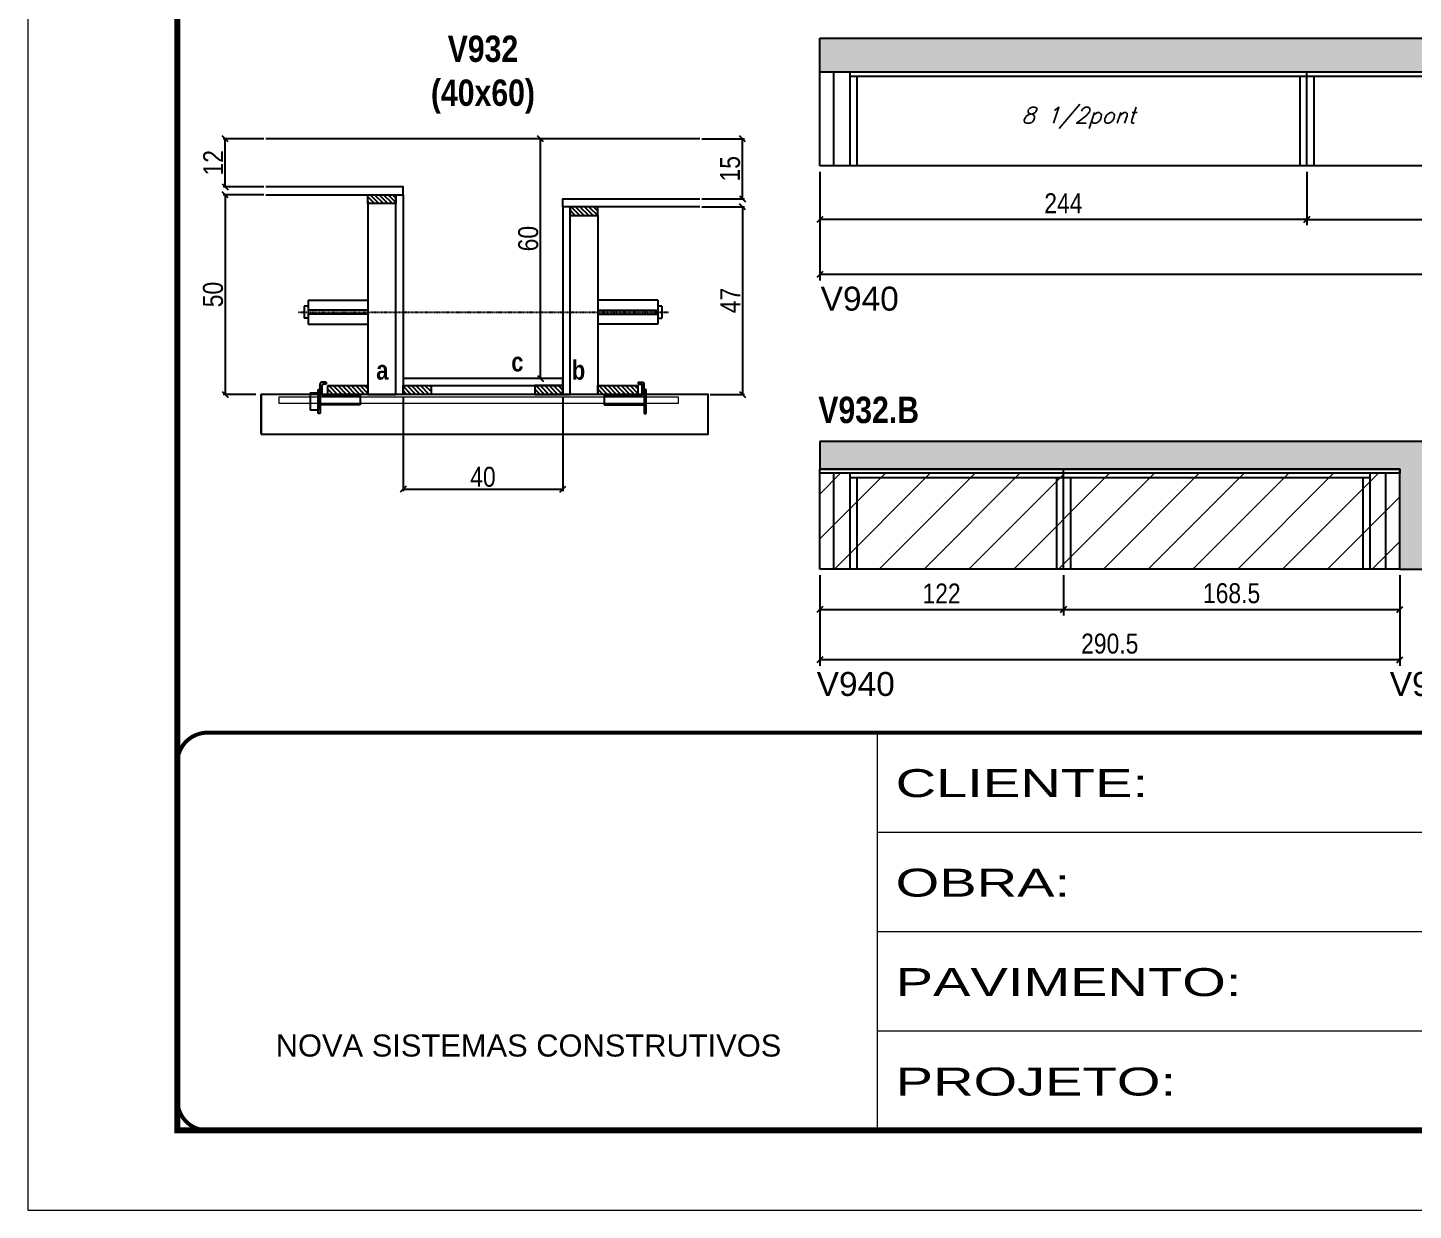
# Model space of a CAD drawing. Extents: x 3309 to 9563, y -2522 to 14608.
# Drawn here: x 3309 to 4003, y 7815 to 8407 of the extents above; entities that cross this region are included whole.
import ezdxf

# ---------------------------------------------------------------- set-up
doc = ezdxf.new("R2010")
doc.units = 0
for name, pattern in [('CONTINUO', [0]), ('DASHED', [0.75, 0.5, -0.25]), ('HIDDEN', [0.375, 0.25, -0.125])]:
    doc.linetypes.add(name, pattern=pattern)
for name, color, linetype in [('5', 5, 'Continuous'), ('barrote', 251, 'Continuous'), ('COTA', 241, 'Continuous'), ('detalhes', 4, 'Continuous'), ('NOMENCLATURA', 7, 'Continuous'), ('Painéis', 200, 'Continuous'), ('presilha', 1, 'Continuous'), ('SARR_2.2x10', 60, 'Continuous'), ('SARR_2.2x7', 40, 'Continuous'), ('SARR_3.5x7', 81, 'Continuous'), ('TENSOR', 3, 'Continuous'), ('texto', 7, 'Continuous')]:
    doc.layers.add(name, color=color, linetype=linetype)
for name, color, linetype, lineweight in [('CONCRETO', 251, 'Continuous', 25), ('Folhas', 255, 'Continuous', 9), ('Hachura', 251, 'Continuous', 9), ('SARRAFO DE PRESSAO', 251, 'DASHED', 9), ('SCO-___-LAJ', 2, 'Continuous', 0)]:
    doc.layers.add(name, color=color, linetype=linetype, lineweight=lineweight)
doc.styles.add('ARIAL', font='arial.ttf')
doc.styles.add('COTA TECNICA', font='techl___.ttf', dxfattribs={"height": 10})
doc.styles.add('COTA TECNICA 2X', font='techl___.ttf', dxfattribs={"height": 10})
doc.styles.add('Romans', font='romans.shx')
doc.styles.get("Standard").update_dxf_attribs({"font": 'arial.ttf'})
doc.styles.add('TECNICA', font='techb___.ttf', dxfattribs={"height": 10})
doc.styles.add('Tecnologia', font='')
doc.styles.get('Tecnologia').set_extended_font_data('Forgotten Futurist')
doc.dimstyles.new('PAINEL', dxfattribs={"dimtxt": 10, "dimasz": 3, "dimexe": 3, "dimexo": 3, "dimgap": 3, "dimtad": 1, "dimdec": 1, "dimzin": 12, "dimdsep": 46, "dimtxsty": 'COTA TECNICA', "dimblk1": 'OBLIQUE', "dimblk2": 'OBLIQUE', "dimsah": 1, "dimcen": 0.9, "dimclrd": 4, "dimclre": 4, "dimclrt": 240, "dimadec": 1, "dimazin": 3, "dimtfac": 1, "dimtdec": 1, "dimtmove": 0, "dimatfit": 3, "dimfxl": 1, "dimtolj": 1, "dimtzin": 12, "dimarcsym": 0})
doc.dimstyles.new('SECAO', dxfattribs={"dimscale": 0.333333, "dimtxt": 5, "dimasz": 9, "dimexe": 3, "dimexo": 3, "dimgap": 3, "dimtad": 1, "dimdec": 1, "dimlfac": 0.5, "dimzin": 12, "dimdsep": 46, "dimtxsty": 'COTA TECNICA 2X', "dimblk1": 'OBLIQUE', "dimblk2": 'OBLIQUE', "dimsah": 1, "dimcen": 0.9, "dimclrd": 4, "dimclre": 4, "dimclrt": 240, "dimadec": 1, "dimazin": 3, "dimtfac": 1, "dimtdec": 1, "dimtmove": 0, "dimatfit": 3, "dimfxl": 1, "dimtolj": 1, "dimtzin": 12, "dimarcsym": 0})

# ---------------------------------------------------------------- blocks, each defined once
blk = doc.blocks.new('9999999999')
at = {"color": 30, "linetype": 'CONTINUO'}
for p, q in [((98564.56, 34230.21), (98564.56, 34429.45)), ((98564.56, 34379.64), (99583.98, 34379.64)), ((98564.56, 34329.83), (99487.98, 34329.83)), ((98564.56, 34280.02), (99487.98, 34280.02))]:
    blk.add_line(p, q, dxfattribs=at)
at = {"color": 30, "linetype": 'CONTINUO', "const_width": 2}
blk.add_lwpolyline([(99583.98, 34230.21), (99583.98, 34414.45, 0.414214), (99568.98, 34429.45), (98228.98, 34429.45, 0.414214), (98213.98, 34414.45), (98213.98, 34245.21, 0.414214), (98228.98, 34230.21), (99583.98, 34230.21)], format="xyb", dxfattribs=at)
at = {"layer": 'Folhas'}
blk.add_lwpolyline([(98138.98, 34190.21), (99623.98, 34190.21), (99623.98, 35240.21), (98138.98, 35240.21)], close=True, dxfattribs=at)
at = {"layer": 'Folhas', "color": 30, "const_width": 3}
blk.add_lwpolyline([(98213.98, 34230.21), (99583.98, 34230.21), (99583.98, 35200.21), (98213.98, 35200.21)], close=True, dxfattribs=at)
at = {"color": 7, "linetype": 'Continuous', "ltscale": 5, "style": 'ARIAL'}
blk.add_text('NOVA SISTEMAS CONSTRUTIVOS', height=11.0592, dxfattribs=at).set_placement((98263.19, 34267.21))
at = {"layer": 'Folhas', "color": 7, "style": 'Tecnologia', "width": 1.5}
for s, p in [('CLIENTE:', (98573.65, 34397.17)), ('OBRA:', (98573.65, 34347.31)), ('PAVIMENTO:', (98573.65, 34297.5)), ('PROJETO:', (98573.65, 34247.69))]:
    blk.add_text(s, height=14, dxfattribs=at).set_placement(p)
blk = doc.blocks.new('PRESILHA METÁLICA 1')
at = {"layer": 'presilha'}
for p, q in [((12, 21), (8.6, 21)), ((12, 21), (12, 19.5)), ((0, 13), (6, 13)), ((0, 13), (0, 0)), ((6, 15.5), (7.5, 15.5)), ((6, -2.5), (6, 15.5)), ((6, 13), (6, 0)), ((7.5, 10.6), (7.5, 19.9)), ((7.5, 15.5), (7.5, -2.5)), ((9, 11.6), (9, 18.9)), ((12, 19.5), (9.6, 19.5)), ((37.5, 11), (9.6, 11)), ((37.5, 11), (37.5, 4.1)), ((6, 0), (0, 0)), ((37.5, 4.1), (7.5, 4.1)), ((7.5, -2.5), (6, -2.5))]:
    blk.add_line(p, q, dxfattribs=at)
for centre, radius, start, end in [((8.6, 19.9), 1.14, 90, 180), ((9.6, 18.9), 0.57, 90, 180), ((9.6, 11.6), 0.57, 180, 270)]:
    blk.add_arc(centre, radius, start, end, dxfattribs=at)
blk = doc.blocks.new('PRESILHA METÁLICA 2')
at = {"layer": 'presilha'}
for p, q in [((-5.2, 23.5), (-5.2, 22)), ((-5.2, 23.5), (-1.9, 23.5)), ((-5.2, 22), (-2.8, 22)), ((-2.2, 14.1), (-2.2, 21.4)), ((-0.8, 14.6), (-0.8, 22.4)), ((-30.8, 13.5), (-30.8, 6.6)), ((-30.8, 13.5), (-2.8, 13.5)), ((0.8, 18), (-0.8, 18)), ((-0.8, 18), (-0.8, 0)), ((0.8, 0), (0.8, 18)), ((-30.8, 6.6), (-0.8, 6.6)), ((-0.8, 0), (0.8, 0))]:
    blk.add_line(p, q, dxfattribs=at)
for centre, radius, start, end in [((-2.8, 21.4), 0.57, 0, 90), ((-1.9, 22.4), 1.14, 0, 90), ((-2.8, 14.1), 0.57, 270, 0)]:
    blk.add_arc(centre, radius, start, end, dxfattribs=at)
blk = doc.blocks.new('_Oblique')
at = {"color": 0, "linetype": 'ByBlock', "lineweight": -2}
blk.add_line((-0.5, -0.5), (0.5, 0.5), dxfattribs=at)
blk = doc.blocks.new('*D1938')
at = {"layer": 'COTA', "color": 4, "lineweight": -2, "transparency": 16777216}
for p, q in [((3427.66, 8323.7), (3407.31, 8323.7)), ((3408.31, 8323.7), (3408.31, 8223.7)), ((3423.55, 8223.7), (3407.31, 8223.7))]:
    blk.add_line(p, q, dxfattribs=at)
at = {"layer": 'Defpoints', "color": 0, "transparency": 16777216}
for p in [(3428.66, 8323.7), (3408.31, 8223.7), (3424.55, 8223.7)]:
    blk.add_point(p, dxfattribs=at)
at = {"layer": 'COTA', "color": 4, "lineweight": -2, "transparency": 16777216, "xscale": 3, "yscale": 3, "zscale": 3}
for p, rotation in [((3408.31, 8323.7), 90), ((3408.31, 8223.7), 270)]:
    blk.add_blockref('_Oblique', p, dxfattribs=dict(at, rotation=rotation))
at = {"layer": 'COTA', "color": 240, "transparency": 16777216, "insert": (3402.2, 8273.7), "char_height": 10, "attachment_point": 5, "rotation": 90, "style": 'COTA TECNICA 2X'}
blk.add_mtext('\\A1;50', dxfattribs=at)
blk = doc.blocks.new('*D1939')
at = {"layer": 'COTA', "color": 4, "lineweight": -2, "transparency": 16777216}
for p, q in [((3647.06, 8317.7), (3668.28, 8317.7)), ((3667.28, 8317.7), (3667.28, 8223.7)), ((3651.17, 8223.7), (3668.28, 8223.7))]:
    blk.add_line(p, q, dxfattribs=at)
at = {"layer": 'Defpoints', "color": 0, "transparency": 16777216}
for p in [(3646.06, 8317.7), (3650.17, 8223.7), (3667.28, 8223.7)]:
    blk.add_point(p, dxfattribs=at)
at = {"layer": 'COTA', "color": 4, "lineweight": -2, "transparency": 16777216, "xscale": 3, "yscale": 3, "zscale": 3}
for p, rotation in [((3667.28, 8317.7), 90), ((3667.28, 8223.7), 270)]:
    blk.add_blockref('_Oblique', p, dxfattribs=dict(at, rotation=rotation))
at = {"layer": 'COTA', "color": 240, "transparency": 16777216, "insert": (3661.21, 8270.7), "char_height": 10, "attachment_point": 5, "rotation": 90, "style": 'COTA TECNICA 2X'}
blk.add_mtext('\\A1;47', dxfattribs=at)
blk = doc.blocks.new('*D1940')
at = {"layer": 'COTA', "color": 4, "lineweight": -2, "transparency": 16777216}
for p, q in [((3576.36, 8351.7), (3565.18, 8351.7)), ((3566.18, 8231.7), (3566.18, 8351.7)), ((3576.36, 8231.7), (3565.18, 8231.7))]:
    blk.add_line(p, q, dxfattribs=at)
at = {"layer": 'Defpoints', "color": 0, "transparency": 16777216}
for p in [(3566.18, 8351.7), (3577.36, 8351.7), (3577.36, 8231.7)]:
    blk.add_point(p, dxfattribs=at)
at = {"layer": 'COTA', "color": 4, "lineweight": -2, "transparency": 16777216, "xscale": 3, "yscale": 3, "zscale": 3}
for p, rotation in [((3566.18, 8351.7), 90), ((3566.18, 8231.7), 270)]:
    blk.add_blockref('_Oblique', p, dxfattribs=dict(at, rotation=rotation))
at = {"layer": 'COTA', "color": 240, "transparency": 16777216, "insert": (3560.08, 8301.7), "char_height": 10, "attachment_point": 5, "rotation": 90, "style": 'COTA TECNICA 2X'}
blk.add_mtext('\\A1;60', dxfattribs=at)
blk = doc.blocks.new('*D1941')
at = {"layer": 'COTA', "color": 4, "lineweight": -2, "transparency": 16777216}
for p, q in [((3647.06, 8351.7), (3668.28, 8351.7)), ((3667.28, 8321.7), (3667.28, 8351.7)), ((3647.06, 8321.7), (3668.28, 8321.7))]:
    blk.add_line(p, q, dxfattribs=at)
at = {"layer": 'Defpoints', "color": 0, "transparency": 16777216}
for p in [(3646.06, 8351.7), (3667.28, 8351.7), (3646.06, 8321.7)]:
    blk.add_point(p, dxfattribs=at)
at = {"layer": 'COTA', "color": 4, "lineweight": -2, "transparency": 16777216, "xscale": 3, "yscale": 3, "zscale": 3}
for p, rotation in [((3667.28, 8351.7), 90), ((3667.28, 8321.7), 270)]:
    blk.add_blockref('_Oblique', p, dxfattribs=dict(at, rotation=rotation))
at = {"layer": 'COTA', "color": 240, "transparency": 16777216, "insert": (3661.17, 8336.7), "char_height": 10, "attachment_point": 5, "rotation": 90, "style": 'COTA TECNICA 2X'}
blk.add_mtext('\\A1;15', dxfattribs=at)
blk = doc.blocks.new('*D1942')
at = {"layer": 'COTA', "color": 4, "lineweight": -2, "transparency": 16777216}
for p, q in [((3427.66, 8351.7), (3407.31, 8351.7)), ((3408.31, 8327.7), (3408.31, 8351.7)), ((3427.66, 8327.7), (3407.31, 8327.7))]:
    blk.add_line(p, q, dxfattribs=at)
at = {"layer": 'Defpoints', "color": 0, "transparency": 16777216}
for p in [(3408.31, 8351.7), (3428.66, 8351.7), (3428.66, 8327.7)]:
    blk.add_point(p, dxfattribs=at)
at = {"layer": 'COTA', "color": 4, "lineweight": -2, "transparency": 16777216, "xscale": 3, "yscale": 3, "zscale": 3}
for p, rotation in [((3408.31, 8351.7), 90), ((3408.31, 8327.7), 270)]:
    blk.add_blockref('_Oblique', p, dxfattribs=dict(at, rotation=rotation))
at = {"layer": 'COTA', "color": 240, "transparency": 16777216, "insert": (3402.25, 8339.7), "char_height": 10, "attachment_point": 5, "rotation": 90, "style": 'COTA TECNICA 2X'}
blk.add_mtext('\\A1;12', dxfattribs=at)
blk = doc.blocks.new('*D1943')
at = {"layer": 'COTA', "color": 4, "lineweight": -2, "transparency": 16777216}
for p, q in [((3497.36, 8222.7), (3497.36, 8175.23)), ((3577.36, 8222.7), (3577.36, 8175.23)), ((3497.36, 8176.23), (3577.36, 8176.23))]:
    blk.add_line(p, q, dxfattribs=at)
at = {"layer": 'Defpoints', "color": 0, "transparency": 16777216}
for p in [(3497.36, 8223.7), (3577.36, 8223.7), (3577.36, 8176.23)]:
    blk.add_point(p, dxfattribs=at)
at = {"layer": 'COTA', "color": 4, "lineweight": -2, "transparency": 16777216, "xscale": 3, "yscale": 3, "zscale": 3, "rotation": 180}
blk.add_blockref('_Oblique', (3497.36, 8176.23), dxfattribs=at)
at = {"layer": 'COTA', "color": 4, "lineweight": -2, "transparency": 16777216, "xscale": 3, "yscale": 3, "zscale": 3}
blk.add_blockref('_Oblique', (3577.36, 8176.23), dxfattribs=at)
at = {"layer": 'COTA', "color": 240, "transparency": 16777216, "insert": (3537.36, 8182.33), "char_height": 10, "attachment_point": 5, "style": 'COTA TECNICA 2X'}
blk.add_mtext('\\A1;40', dxfattribs=at)
blk = doc.blocks.new('*D1944')
at = {"layer": 'COTA', "color": 4, "linetype": 'ByBlock', "lineweight": -2, "transparency": 16777216}
for p, q in [((3706.04, 8335.14), (3706.04, 8308.36)), ((3950.04, 8335.14), (3950.04, 8308.36)), ((3950.04, 8311.36), (3706.04, 8311.36))]:
    blk.add_line(p, q, dxfattribs=at)
at = {"layer": 'Defpoints', "color": 0, "linetype": 'ByBlock', "transparency": 16777216}
for p in [(3706.04, 8338.14), (3950.04, 8338.14), (3706.04, 8311.36)]:
    blk.add_point(p, dxfattribs=at)
at = {"layer": 'COTA', "color": 4, "linetype": 'ByBlock', "lineweight": -2, "transparency": 16777216, "xscale": 3, "yscale": 3, "zscale": 3, "rotation": 180}
blk.add_blockref('_Oblique', (3706.04, 8311.36), dxfattribs=at)
at = {"layer": 'COTA', "color": 4, "linetype": 'ByBlock', "lineweight": -2, "transparency": 16777216, "xscale": 3, "yscale": 3, "zscale": 3}
blk.add_blockref('_Oblique', (3950.04, 8311.36), dxfattribs=at)
at = {"layer": 'COTA', "color": 240, "linetype": 'ByBlock', "transparency": 16777216, "insert": (3828.04, 8319.43), "char_height": 10, "attachment_point": 5, "style": 'COTA TECNICA'}
blk.add_mtext('\\A1;244', dxfattribs=at)
blk = doc.blocks.new('*D1947')
at = {"layer": 'COTA', "color": 4, "linetype": 'ByBlock', "lineweight": -2, "transparency": 16777216}
for p, q in [((3706.04, 8335.14), (3706.04, 8280.65)), ((4676.04, 8335.14), (4676.04, 8280.65)), ((4676.04, 8283.65), (3706.04, 8283.65))]:
    blk.add_line(p, q, dxfattribs=at)
at = {"layer": 'Defpoints', "color": 0, "linetype": 'ByBlock', "transparency": 16777216}
for p in [(3706.04, 8338.14), (4676.04, 8338.14), (3706.04, 8283.65)]:
    blk.add_point(p, dxfattribs=at)
at = {"layer": 'COTA', "color": 4, "linetype": 'ByBlock', "lineweight": -2, "transparency": 16777216, "xscale": 3, "yscale": 3, "zscale": 3, "rotation": 180}
blk.add_blockref('_Oblique', (3706.04, 8283.65), dxfattribs=at)
at = {"layer": 'COTA', "color": 4, "linetype": 'ByBlock', "lineweight": -2, "transparency": 16777216, "xscale": 3, "yscale": 3, "zscale": 3}
blk.add_blockref('_Oblique', (4676.04, 8283.65), dxfattribs=at)
at = {"layer": 'COTA', "color": 240, "linetype": 'ByBlock', "transparency": 16777216, "insert": (4191.04, 8291.78), "char_height": 10, "attachment_point": 5, "style": 'COTA TECNICA'}
blk.add_mtext('\\A1;970', dxfattribs=at)
blk = doc.blocks.new('*D1945')
at = {"layer": 'COTA', "color": 4, "lineweight": -2, "transparency": 16777216}
for p, q in [((3950.04, 8335.14), (3950.04, 8308.36)), ((4194.04, 8335.14), (4194.04, 8308.36)), ((3950.04, 8311.36), (4194.04, 8311.36))]:
    blk.add_line(p, q, dxfattribs=at)
at = {"layer": 'Defpoints', "color": 0, "transparency": 16777216}
for p in [(3950.04, 8338.14, 0), (4194.04, 8338.14, 0), (4194.04, 8311.36)]:
    blk.add_point(p, dxfattribs=at)
at = {"layer": 'COTA', "color": 4, "lineweight": -2, "transparency": 16777216, "xscale": 3, "yscale": 3, "zscale": 3, "rotation": 180}
blk.add_blockref('_Oblique', (3950.04, 8311.36), dxfattribs=at)
at = {"layer": 'COTA', "color": 4, "lineweight": -2, "transparency": 16777216, "xscale": 3, "yscale": 3, "zscale": 3}
blk.add_blockref('_Oblique', (4194.04, 8311.36), dxfattribs=at)
at = {"layer": 'COTA', "color": 240, "transparency": 16777216, "insert": (4072.04, 8319.43), "char_height": 10, "attachment_point": 5, "style": 'COTA TECNICA'}
blk.add_mtext('\\A1;244', dxfattribs=at)
blk = doc.blocks.new('*D1960')
at = {"layer": 'COTA', "color": 4, "linetype": 'ByBlock', "lineweight": -2, "transparency": 16777216}
for p, q in [((3706.04, 8133.14), (3706.04, 8087.64)), ((3996.54, 8133.14), (3996.54, 8087.64)), ((3996.54, 8090.64), (3706.04, 8090.64))]:
    blk.add_line(p, q, dxfattribs=at)
at = {"layer": 'Defpoints', "color": 0, "linetype": 'ByBlock', "transparency": 16777216}
for p in [(3706.04, 8136.14), (3996.54, 8136.14), (3706.04, 8090.64)]:
    blk.add_point(p, dxfattribs=at)
at = {"layer": 'COTA', "color": 4, "linetype": 'ByBlock', "lineweight": -2, "transparency": 16777216, "xscale": 3, "yscale": 3, "zscale": 3, "rotation": 180}
blk.add_blockref('_Oblique', (3706.04, 8090.64), dxfattribs=at)
at = {"layer": 'COTA', "color": 4, "linetype": 'ByBlock', "lineweight": -2, "transparency": 16777216, "xscale": 3, "yscale": 3, "zscale": 3}
blk.add_blockref('_Oblique', (3996.54, 8090.64), dxfattribs=at)
at = {"layer": 'COTA', "color": 240, "linetype": 'ByBlock', "transparency": 16777216, "insert": (3851.29, 8098.78), "char_height": 10, "attachment_point": 5, "style": 'COTA TECNICA'}
blk.add_mtext('\\A1;290.5', dxfattribs=at)
blk = doc.blocks.new('*D1956')
at = {"layer": 'COTA', "color": 4, "lineweight": -2, "transparency": 16777216}
for p, q in [((3706.04, 8133.14), (3706.04, 8112.89)), ((3828.04, 8133.14), (3828.04, 8112.89)), ((3706.04, 8115.89), (3828.04, 8115.89))]:
    blk.add_line(p, q, dxfattribs=at)
at = {"layer": 'Defpoints', "color": 0, "transparency": 16777216}
for p in [(3706.04, 8136.14), (3828.04, 8136.14), (3828.04, 8115.89)]:
    blk.add_point(p, dxfattribs=at)
at = {"layer": 'COTA', "color": 4, "lineweight": -2, "transparency": 16777216, "xscale": 3, "yscale": 3, "zscale": 3, "rotation": 180}
blk.add_blockref('_Oblique', (3706.04, 8115.89), dxfattribs=at)
at = {"layer": 'COTA', "color": 4, "lineweight": -2, "transparency": 16777216, "xscale": 3, "yscale": 3, "zscale": 3}
blk.add_blockref('_Oblique', (3828.04, 8115.89), dxfattribs=at)
at = {"layer": 'COTA', "color": 240, "transparency": 16777216, "insert": (3767.04, 8123.95), "char_height": 10, "attachment_point": 5, "style": 'COTA TECNICA'}
blk.add_mtext('\\A1;122', dxfattribs=at)
blk = doc.blocks.new('*D1957')
at = {"layer": 'COTA', "color": 4, "lineweight": -2, "transparency": 16777216}
for p, q in [((3828.04, 8133.14), (3828.04, 8112.89)), ((3996.54, 8133.14), (3996.54, 8112.89)), ((3828.04, 8115.89), (3996.54, 8115.89))]:
    blk.add_line(p, q, dxfattribs=at)
at = {"layer": 'Defpoints', "color": 0, "transparency": 16777216}
for p in [(3828.04, 8136.14), (3996.54, 8136.14), (3996.54, 8115.89)]:
    blk.add_point(p, dxfattribs=at)
at = {"layer": 'COTA', "color": 4, "lineweight": -2, "transparency": 16777216, "xscale": 3, "yscale": 3, "zscale": 3, "rotation": 180}
blk.add_blockref('_Oblique', (3828.04, 8115.89), dxfattribs=at)
at = {"layer": 'COTA', "color": 4, "lineweight": -2, "transparency": 16777216, "xscale": 3, "yscale": 3, "zscale": 3}
blk.add_blockref('_Oblique', (3996.54, 8115.89), dxfattribs=at)
at = {"layer": 'COTA', "color": 240, "transparency": 16777216, "insert": (3912.29, 8124.03), "char_height": 10, "attachment_point": 5, "style": 'COTA TECNICA'}
blk.add_mtext('\\A1;168.5', dxfattribs=at)

msp = doc.modelspace()

# ---------------------------------------------------------------- hatches: boundary and pattern name
at = {"layer": 'COTA'}
h = msp.add_hatch(dxfattribs=at)
h.set_pattern_fill('AR-CONC', color=256, scale=0.03)
h.set_pattern_definition([(50, (-3220.706, -4873.868), (5.4655401, -0.4781726), [0.5715, -6.2865]), (355, (-3220.706, -4873.868), (-1.0573026, 5.7317054), [0.4572, -5.0292175]), (100.451445, (-3220.2505, -4873.908), (4.4082374, 5.2535326), [0.4857003, -5.3427073]), (46.1842, (-3220.706, -4872.344), (8.1323712, -1.2612698), [0.85725, -9.42975]), (96.63556, (-3220.028, -4872.449), (7.122124, 7.4227837), [0.7285507, -8.0140682]), (351.18415, (-3220.706, -4872.344), (7.122124, 7.4227837), [0.685799, -7.543792]), (21, (-3219.944, -4872.725), (4.5484317, -3.067956), [0.5715, -6.2865]), (326, (-3219.944, -4872.725), (1.8540609, 5.525639), [0.4572, -5.0292]), (71.451445, (-3219.565, -4872.9807), (6.4024926, 2.457683), [0.4857003, -5.3426981]), (37.5, (-3220.706, -4873.868), (0.0926581, 2.53665117), [0, -4.96824, 0, -5.1054, 0, -5.04825]), (7.5, (-3220.706, -4873.868), (2.00458988, 3.00541724), [0, -2.91084, 0, -4.85394, 0, -1.92405]), (327.5, (-3222.4052, -4873.868), (4.06771786, -0.17186232), [0, -1.905, 0, -5.9436, 0, -7.8867]), (317.5, (-3223.1672, -4873.868), (4.44387544, 0.7627947), [0, -2.4765, 0, -3.94716, 0, -5.6007])])
h.paths.add_polyline_path([(3706.04, 8402.14), (3706.04, 8385.14), (4676.04, 8385.14), (4676.04, 8402.14)])
h = msp.add_hatch(dxfattribs=at)
h.set_pattern_fill('AR-CONC', color=256, scale=0.03)
h.set_pattern_definition([(50, (-4772.9168, -1537.3504), (5.46554, -0.4781726), [0.5715, -6.2865]), (355, (-4772.917, -1537.3504), (-1.0573026, 5.7317054), [0.4572, -5.0292175]), (100.451445, (-4772.4613, -1537.3903), (4.4082374, 5.2535326), [0.4857003, -5.3427073]), (46.1842, (-4772.917, -1535.8264), (8.1323712, -1.26127), [0.85725, -9.42975]), (96.63556, (-4772.239, -1535.9315), (7.122124, 7.4227837), [0.7285507, -8.014068]), (351.18415, (-4772.917, -1535.8264), (7.122124, 7.4227837), [0.685799, -7.543792]), (21, (-4772.1548, -1536.2074), (4.5484317, -3.067956), [0.5715, -6.2865]), (326, (-4772.155, -1536.2074), (1.8540609, 5.525639), [0.4572, -5.0292]), (71.451445, (-4771.7757, -1536.463), (6.4024926, 2.457683), [0.4857003, -5.3426981]), (37.5, (-4772.9168, -1537.3504), (0.0926581, 2.53665117), [0, -4.96824, 0, -5.1054, 0, -5.04825]), (7.5, (-4772.9168, -1537.3504), (2.0045899, 3.00541724), [0, -2.91084, 0, -4.85394, 0, -1.92405]), (327.5, (-4774.616, -1537.3504), (4.06771786, -0.17186232), [0, -1.905, 0, -5.9436, 0, -7.8867]), (317.5, (-4775.378, -1537.3504), (4.4438754, 0.7627947), [0, -2.4765, 0, -3.94716, 0, -5.6007])])
h.paths.add_polyline_path([(3996.54, 8136.14), (4026.54, 8136.14), (4026.54, 8186.14), (4687.54, 8186.14), (4687.54, 8200.14), (3706.04, 8200.14), (3706.04, 8186.14), (3996.54, 8186.14)])
at = {"layer": 'Hachura', "linetype": 'ByBlock'}
h = msp.add_hatch(dxfattribs=at)
h.set_pattern_fill('ANSI31', color=256, scale=5)
h.paths.add_polyline_path([(3828.04, 8184.14), (3706.04, 8184.14), (3706.04, 8136.14), (3828.04, 8136.14)])
h.paths.add_polyline_path([(3996.54, 8184.14), (3828.04, 8184.14), (3828.04, 8136.14), (3996.54, 8136.14)])
h.paths.add_polyline_path([(4199.54, 8184.14), (4026.54, 8184.14), (4026.54, 8136.14), (4199.54, 8136.14)])
h.paths.add_polyline_path([(4443.54, 8184.14), (4199.54, 8184.14), (4199.54, 8136.14), (4443.54, 8136.14)])
h.paths.add_polyline_path([(4687.54, 8184.14), (4443.54, 8184.14), (4443.54, 8136.14), (4687.54, 8136.14)])
at = {"layer": 'SARR_2.2x10'}
h = msp.add_hatch(dxfattribs=at)
h.set_pattern_fill('ANSI31', color=256, scale=0.5, angle=90)
h.set_pattern_definition([(135, (36653.2988, -115288.468), (-1.122532015, -1.122532015), [])])
h.paths.add_polyline_path([(3459.76, 8228.1), (3459.76, 8223.7), (3479.76, 8223.7), (3479.76, 8228.1)])
h = msp.add_hatch(dxfattribs=at)
h.set_pattern_fill('ANSI31', color=256, scale=0.5, angle=90)
h.set_pattern_definition([(135, (36788.4988, -115288.468), (-1.122532015, -1.122532015), [])])
h.paths.add_polyline_path([(3594.96, 8228.1), (3594.96, 8223.7), (3614.96, 8223.7), (3614.96, 8228.1)])
at = {"layer": 'SARR_2.2x7'}
h = msp.add_hatch(dxfattribs=at)
h.set_pattern_fill('ANSI31', color=256, scale=0.5, angle=90)
h.set_pattern_definition([(135, (36667.2988, -115192.868), (-1.122532015, -1.122532015), [])])
h.paths.add_polyline_path([(3493.76, 8323.7), (3493.76, 8319.3), (3479.76, 8319.3), (3479.76, 8323.7)])
h = msp.add_hatch(dxfattribs=at)
h.set_pattern_fill('ANSI31', color=256, scale=0.5, angle=90)
h.set_pattern_definition([(135, (36689.2988, -115198.868), (-1.122532015, -1.122532015), [])])
h.paths.add_polyline_path([(3580.96, 8317.7), (3580.96, 8313.3), (3594.96, 8313.3), (3594.96, 8317.7)])
h = msp.add_hatch(dxfattribs=at)
h.set_pattern_fill('ANSI31', color=256, scale=0.5, angle=90)
h.set_pattern_definition([(135, (36732.8988, -115288.468), (-1.122532015, -1.122532015), [])])
h.paths.add_polyline_path([(3511.36, 8223.7), (3511.36, 8228.1), (3497.36, 8228.1), (3497.36, 8223.7)])
h = msp.add_hatch(dxfattribs=at)
h.set_pattern_fill('ANSI31', color=256, scale=0.5, angle=90)
h.set_pattern_definition([(135, (36774.8988, -115288.468), (-1.122532015, -1.122532015), [])])
h.paths.add_polyline_path([(3563.36, 8228.1), (3563.36, 8223.7), (3577.36, 8223.7), (3577.36, 8228.1)])

# ---------------------------------------------------------------- linework, layer by layer
at = {"ltscale": 3}
for p, q in [((3447.76, 8267.87), (3447.76, 8261.87)), ((3449.76, 8267.87), (3447.76, 8267.87)), ((3449.76, 8270.87), (3449.76, 8258.87)), ((3449.76, 8270.87), (3479.76, 8270.87)), ((3479.76, 8265.87), (3449.76, 8265.87)), ((3624.96, 8270.87), (3594.96, 8270.87)), ((3594.96, 8265.87), (3624.96, 8265.87)), ((3624.96, 8270.87), (3624.96, 8258.87)), ((3626.96, 8267.87), (3624.96, 8267.87)), ((3626.96, 8267.87), (3626.96, 8261.87)), ((3449.76, 8261.87), (3447.76, 8261.87)), ((3479.76, 8263.87), (3449.76, 8263.87)), ((3449.76, 8258.87), (3479.76, 8258.87)), ((3594.96, 8263.87), (3624.96, 8263.87)), ((3624.96, 8258.87), (3594.96, 8258.87)), ((3624.96, 8261.87), (3626.96, 8261.87))]:
    msp.add_line(p, q, dxfattribs=at)
at = {"layer": 'barrote'}
msp.add_lwpolyline([(3426.3, 8203.7), (3650.22, 8203.7), (3650.22, 8223.7), (3426.3, 8223.7)], close=True, dxfattribs=at)
at = {"layer": 'CONCRETO', "linetype": 'Continuous'}
msp.add_line((3646.06, 8351.7), (3428.66, 8351.7), dxfattribs=at)
at = {"layer": 'COTA'}
for p, q in [((3706.04, 8385.14, 0), (3706.04, 8402.14, 0)), ((3706.04, 8402.14, 0), (4676.04, 8402.14, 0)), ((4687.54, 8200.14, 0), (3706.04, 8200.14, 0)), ((3706.04, 8200.14, 0), (3706.04, 8186.14, 0)), ((3996.54, 8136.14, 0), (4026.54, 8136.14, 0))]:
    msp.add_line(p, q, dxfattribs=at)
at = {"layer": 'detalhes', "color": 250}
msp.add_line((3426.3, 8203.7), (3426.3, 8223.7), dxfattribs=at)
at = {"layer": 'Painéis', "linetype": 'ByBlock'}
for p, q in [((4676.04, 8385.14, 0), (3706.04, 8385.14, 0)), ((3706.04, 8338.14, 0), (3706.04, 8385.14, 0)), ((3950.04, 8338.14, 0), (3950.04, 8385.14, 0)), ((4676.04, 8338.14, 0), (3706.04, 8338.14, 0)), ((3996.54, 8186.14, 0), (3706.04, 8186.14, 0)), ((3706.04, 8136.14, 0), (3706.04, 8186.14, 0)), ((3828.04, 8136.14, 0), (3828.04, 8186.14, 0)), ((3996.54, 8136.14, 0), (3996.54, 8186.14, 0)), ((3996.54, 8136.14, 0), (3706.04, 8136.14, 0))]:
    msp.add_line(p, q, dxfattribs=at)
at = {"layer": 'Painéis', "linetype": 'Continuous', "elevation": 0}
for points in [[(3428.66, 8323.7), (3497.36, 8323.7), (3497.36, 8327.7), (3428.66, 8327.7)], [(3646.06, 8317.7), (3577.36, 8317.7), (3577.36, 8321.7), (3646.06, 8321.7)]]:
    msp.add_lwpolyline(points, dxfattribs=at)
at = {"layer": 'Painéis', "linetype": 'Continuous'}
for points in [[(3493.76, 8223.7), (3493.76, 8323.7), (3497.36, 8323.7), (3497.36, 8223.7)], [(3580.96, 8223.7), (3580.96, 8317.7), (3577.36, 8317.7), (3577.36, 8223.7)], [(3577.36, 8231.7), (3497.36, 8231.7), (3497.36, 8228.1), (3577.36, 8228.1)]]:
    msp.add_lwpolyline(points, close=True, dxfattribs=at)
at = {"layer": 'Painéis', "linetype": 'ByBlock', "elevation": 0}
msp.add_lwpolyline([(3996.54, 8184.14), (3706.04, 8184.14), (3706.04, 8186.14), (3996.54, 8186.14)], close=True, dxfattribs=at)
at = {"layer": 'SARR_2.2x10'}
for points in [[(3459.76, 8228.1), (3479.76, 8228.1), (3479.76, 8223.7), (3459.76, 8223.7)], [(3594.96, 8228.1), (3614.96, 8228.1), (3614.96, 8223.7), (3594.96, 8223.7)]]:
    msp.add_lwpolyline(points, close=True, dxfattribs=at)
at = {"layer": 'SARR_2.2x7', "linetype": 'Continuous'}
for p, q in [((3713.04, 8338.14, 0), (3713.04, 8385.14, 0)), ((3950.04, 8382.94, 0), (3721.04, 8382.94, 0)), ((4194.04, 8382.94, 0), (3950.04, 8382.94, 0)), ((3713.04, 8136.14, 0), (3713.04, 8184.14, 0)), ((3828.04, 8181.94, 0), (3721.04, 8181.94, 0)), ((3981.54, 8181.94, 0), (3828.04, 8181.94, 0)), ((3989.54, 8136.14, 0), (3989.54, 8184.14, 0))]:
    msp.add_line(p, q, dxfattribs=at)
at = {"layer": 'SARR_2.2x7', "elevation": 0}
for points in [[(3479.76, 8323.7), (3493.76, 8323.7), (3493.76, 8319.3), (3479.76, 8319.3)], [(3594.96, 8317.7), (3580.96, 8317.7), (3580.96, 8313.3), (3594.96, 8313.3)]]:
    msp.add_lwpolyline(points, close=True, dxfattribs=at)
at = {"layer": 'SARR_2.2x7'}
for points in [[(3497.36, 8228.1), (3511.36, 8228.1), (3511.36, 8223.7), (3497.36, 8223.7)], [(3577.36, 8228.1), (3563.36, 8228.1), (3563.36, 8223.7), (3577.36, 8223.7)]]:
    msp.add_lwpolyline(points, close=True, dxfattribs=at)
at = {"layer": 'SARR_3.5x7'}
for p, q in [((3721.04, 8385.14, 0), (3721.04, 8338.14, 0)), ((3724.54, 8382.94, 0), (3724.54, 8338.14, 0)), ((3946.54, 8382.94, 0), (3946.54, 8338.14, 0)), ((3953.54, 8382.94, 0), (3953.54, 8338.14, 0)), ((3721.04, 8184.14, 0), (3721.04, 8136.14, 0)), ((3724.54, 8181.94, 0), (3724.54, 8136.14, 0)), ((3824.54, 8181.94, 0), (3824.54, 8136.14, 0)), ((3831.54, 8181.94, 0), (3831.54, 8136.14, 0)), ((3978.04, 8181.94, 0), (3978.04, 8136.14, 0)), ((3981.54, 8184.14, 0), (3981.54, 8136.14, 0))]:
    msp.add_line(p, q, dxfattribs=at)
for points in [[(3493.76, 8319.3), (3479.76, 8319.3), (3479.76, 8223.7), (3493.76, 8223.7)], [(3580.96, 8313.3), (3594.96, 8313.3), (3594.96, 8223.7), (3580.96, 8223.7)]]:
    msp.add_lwpolyline(points, close=True, dxfattribs=at)
at = {"layer": 'SCO-___-LAJ', "color": 1}
msp.add_lwpolyline([(3435.31, 8222.37), (3635.14, 8222.37), (3635.14, 8219.17), (3435.31, 8219.17)], close=True, dxfattribs=at)
at = {"layer": 'TENSOR', "linetype": 'HIDDEN', "ltscale": 0.5}
msp.add_line((3444.76, 8264.87), (3630.26, 8264.87), dxfattribs=at)

# ---------------------------------------------------------------- block references
at = {"layer": 'presilha', "xscale": 0.6666666666666666, "yscale": 0.6666666666666666, "zscale": 0.6666666666666666}
for name, p in [('PRESILHA METÁLICA 1', (3450.89, 8215.73)), ('PRESILHA METÁLICA 2', (3618.64, 8214.07))]:
    msp.add_blockref(name, p, dxfattribs=at)
at = {"layer": 'SARRAFO DE PRESSAO', "color": 6, "linetype": 'ByBlock'}
msp.add_blockref('9999999999', (-94829.61, -26375.22), dxfattribs=at)

# ---------------------------------------------------------------- texts
at = {"layer": '5', "linetype": 'Continuous'}
for s, rotation, p in [('V940', 0.00004, (3706.48, 8265.63, 0)), ('V940', 359.99996, (3704.48, 8072.63, 0)), ('V943', 359.99996, (3991.51, 8072.63, 0))]:
    msp.add_text(s, height=12, rotation=rotation, dxfattribs=at).set_placement(p)
at = {"layer": 'detalhes', "style": 'TECNICA'}
for s, p in [('a', (3483.89, 8231.06)), ('c', (3551.55, 8235.17)), ('b', (3581.86, 8231.05))]:
    msp.add_text(s, height=9.6, dxfattribs=at).set_placement(p)
at = {"layer": 'NOMENCLATURA', "style": 'TECNICA'}
msp.add_text('V932.B', height=13.2, dxfattribs=at).set_placement((3705.32, 8209.32, 0))
at = {"layer": 'NOMENCLATURA', "insert": (3537.36, 8403.4), "char_height": 13.2, "attachment_point": 2, "style": 'TECNICA'}
msp.add_mtext_dynamic_manual_height_columns('V932\\P(40x60)', width=300.2766, gutter_width=1, heights=[0], dxfattribs=at)
at = {"layer": 'texto', "color": 2, "insert": (3835.54, 8362.14, 0), "char_height": 8, "attachment_point": 5, "style": 'Romans'}
msp.add_mtext('{\\Q19;\\C256;8 1/2pont}', dxfattribs=at)

# ---------------------------------------------------------------- dimensions: what is measured, and where the dimension line sits
at = {"layer": 'COTA'}
for base, p1, p2, angle, dimstyle, picture, middle in [((3408.31, 8351.7), (3428.66, 8327.7), (3428.66, 8351.7), 90, 'SECAO', '*D1942', (3402.25, 8339.7)), ((3667.28, 8351.7), (3646.06, 8321.7), (3646.06, 8351.7), 90, 'SECAO', '*D1941', (3661.17, 8336.7)), ((3408.31, 8223.7, 0), (3428.66, 8323.7), (3424.55, 8223.7, 0), 90, 'SECAO', '*D1938', (3402.2, 8273.7, 0)), ((3667.28, 8223.7, 0), (3646.06, 8317.7), (3650.17, 8223.7, 0), 90, 'SECAO', '*D1939', (3661.21, 8270.7, 0)), ((3828.04, 8115.89, 0), (3706.04, 8136.14, 0), (3828.04, 8136.14, 0), 0, 'PAINEL', '*D1956', (3767.04, 8123.95, 0))]:
    dim = msp.add_linear_dim(base=base, p1=p1, p2=p2, angle=angle, dimstyle=dimstyle, dxfattribs=at)
    dim.commit()
    dim.dimension.update_dxf_attribs({"geometry": picture, "text_midpoint": middle})
dim = msp.add_linear_dim(base=(3566.18, 8351.7), p1=(3577.36, 8231.7), p2=(3577.36, 8351.7), angle=90, dimstyle='SECAO', dxfattribs=at)
dim.commit()
dim.dimension.update_dxf_attribs({"geometry": '*D1940', "text_midpoint": (3566.18, 8301.7), "dimtype": 160})
at = {"layer": 'COTA', "linetype": 'ByBlock'}
dim = msp.add_linear_dim(base=(3706.04, 8311.36, 0), p1=(3950.04, 8338.14, 0), p2=(3706.04, 8338.14, 0), angle=180, dimstyle='PAINEL', override={"dimtmove": 1}, dxfattribs=at)
dim.commit()
dim.dimension.update_dxf_attribs({"geometry": '*D1944', "text_midpoint": (3828.04, 8319.43, 0)})
for base, p1, p2, picture, middle in [((3706.04, 8283.65, 0), (4676.04, 8338.14, 0), (3706.04, 8338.14, 0), '*D1947', (4191.04, 8291.78, 0)), ((3706.04, 8090.64, 0), (3996.54, 8136.14, 0), (3706.04, 8136.14, 0), '*D1960', (3851.29, 8098.78, 0))]:
    dim = msp.add_linear_dim(base=base, p1=p1, p2=p2, angle=180, dimstyle='PAINEL', dxfattribs=at)
    dim.commit()
    dim.dimension.update_dxf_attribs({"geometry": picture, "text_midpoint": middle})
at = {"layer": 'COTA'}
for base, p1, p2, dimstyle, picture, middle in [((4194.04, 8311.36), (3950.04, 8338.14, 0), (4194.04, 8338.14, 0), 'PAINEL', '*D1945', (4072.04, 8319.43)), ((3577.36, 8176.23), (3497.36, 8223.7), (3577.36, 8223.7), 'SECAO', '*D1943', (3537.36, 8182.33))]:
    dim = msp.add_linear_dim(base=base, p1=p1, p2=p2, dimstyle=dimstyle, dxfattribs=at)
    dim.commit()
    dim.dimension.update_dxf_attribs({"geometry": picture, "text_midpoint": middle})
dim = msp.add_linear_dim(base=(3996.54, 8115.89, 0), p1=(3828.04, 8136.14, 0), p2=(3996.54, 8136.14, 0), angle=0, dimstyle='PAINEL', override={"dimtmove": 1}, dxfattribs=at)
dim.commit()
dim.dimension.update_dxf_attribs({"geometry": '*D1957', "text_midpoint": (3912.29, 8124.03, 0)})

doc.saveas('drawing.dxf')
